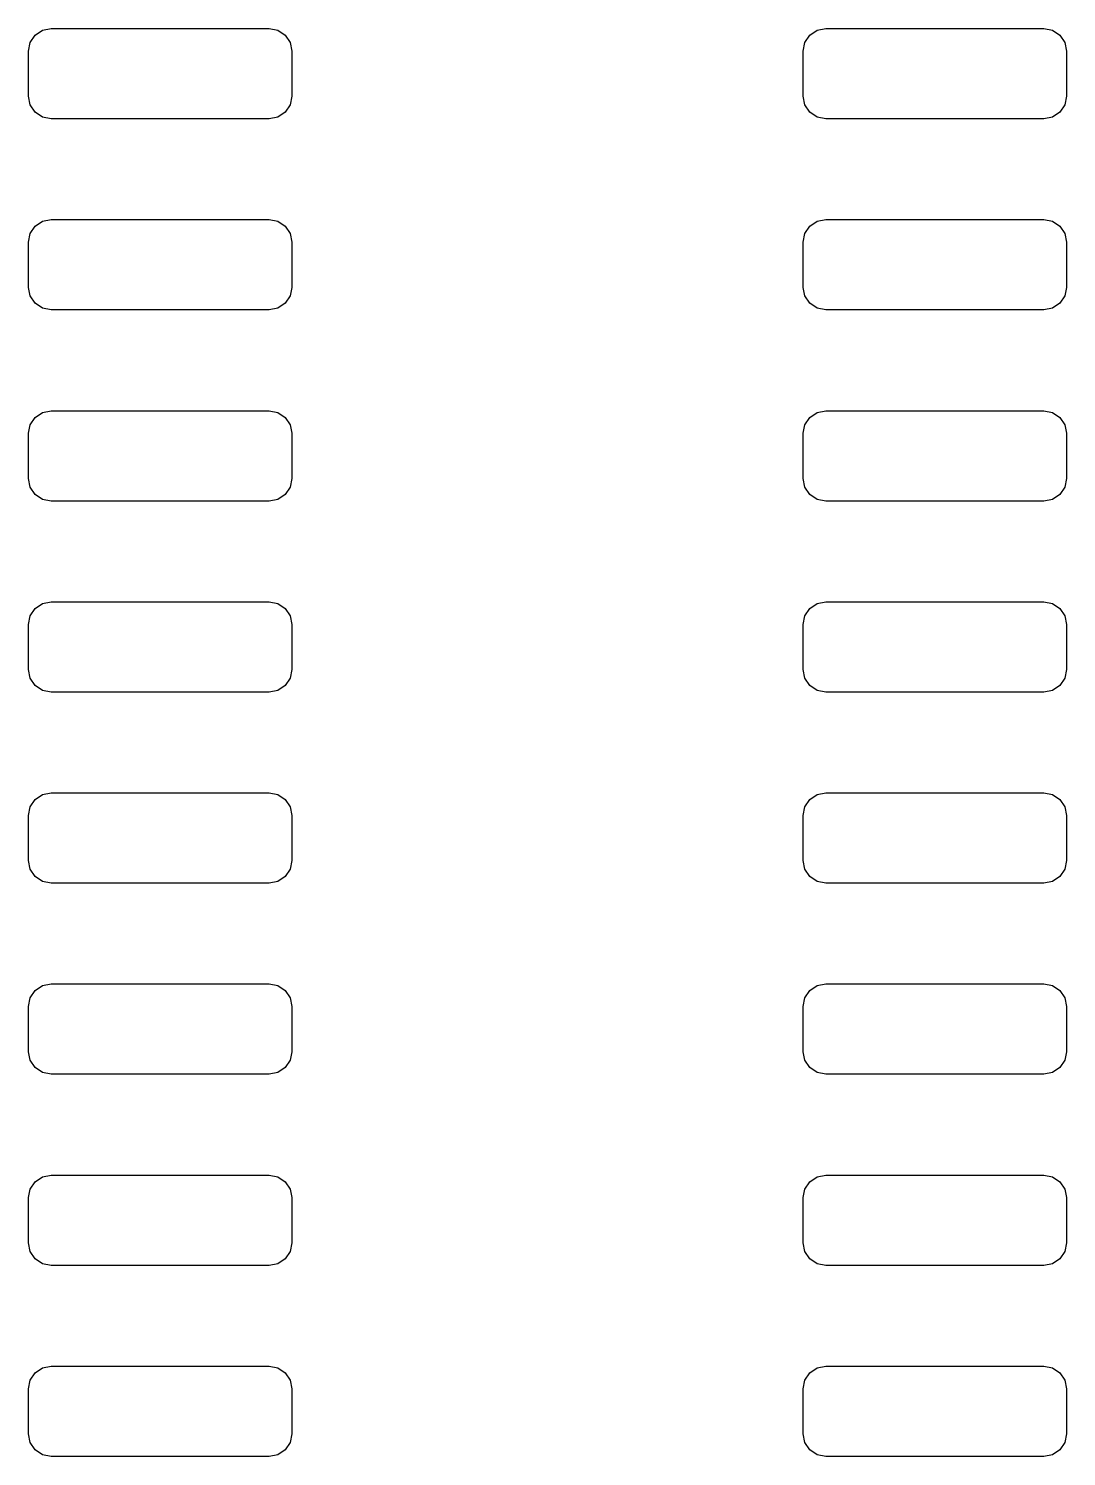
# Model space of a CAD drawing. Extents: x 119 to 479, y -311 to -51.
# Drawn here: x 278.25 to 285.15, y -124.55 to -115.06 of the extents above; entities that cross this region are included whole.
import ezdxf

# ---------------------------------------------------------------- set-up
doc = ezdxf.new("R2010")
doc.units = 0
doc.layers.add('BLACK', color=7, linetype='CONTINUOUS')

msp = doc.modelspace()

# ---------------------------------------------------------------- linework, layer by layer
at = {"layer": 'BLACK', "linetype": 'CONTINUOUS'}
for p, q in [((278.261, -115.148), (278.294, -115.099)), ((278.294, -115.099), (278.343, -115.066)), ((278.343, -115.066), (278.4, -115.055)), ((278.4, -115.055), (279.85, -115.055)), ((279.85, -115.055), (279.907, -115.066)), ((279.907, -115.066), (279.956, -115.099)), ((279.956, -115.099), (279.989, -115.148)), ((283.411, -115.148), (283.444, -115.099)), ((283.444, -115.099), (283.493, -115.066)), ((283.493, -115.066), (283.55, -115.055)), ((283.55, -115.055), (285, -115.055)), ((285, -115.055), (285.057, -115.066)), ((285.057, -115.066), (285.106, -115.099)), ((285.106, -115.099), (285.139, -115.148)), ((278.25, -115.205), (278.261, -115.148)), ((278.25, -115.505), (278.25, -115.205)), ((279.989, -115.148), (280, -115.205)), ((280, -115.205), (280, -115.505)), ((283.4, -115.205), (283.411, -115.148)), ((283.4, -115.505), (283.4, -115.205)), ((285.139, -115.148), (285.15, -115.205)), ((285.15, -115.205), (285.15, -115.505)), ((278.261, -115.562), (278.25, -115.505)), ((278.294, -115.611), (278.261, -115.562)), ((279.989, -115.562), (279.956, -115.611)), ((280, -115.505), (279.989, -115.562)), ((283.411, -115.562), (283.4, -115.505)), ((283.444, -115.611), (283.411, -115.562)), ((285.139, -115.562), (285.106, -115.611)), ((285.15, -115.505), (285.139, -115.562)), ((278.343, -115.644), (278.294, -115.611)), ((278.4, -115.655), (278.343, -115.644)), ((279.85, -115.655), (278.4, -115.655)), ((279.907, -115.644), (279.85, -115.655)), ((279.956, -115.611), (279.907, -115.644)), ((283.493, -115.644), (283.444, -115.611)), ((283.55, -115.655), (283.493, -115.644)), ((285, -115.655), (283.55, -115.655)), ((285.057, -115.644), (285, -115.655)), ((285.106, -115.611), (285.057, -115.644)), ((278.294, -116.369), (278.343, -116.336)), ((278.343, -116.336), (278.4, -116.325)), ((278.4, -116.325), (279.85, -116.325)), ((279.85, -116.325), (279.907, -116.336)), ((279.907, -116.336), (279.956, -116.369)), ((283.444, -116.369), (283.493, -116.336)), ((283.493, -116.336), (283.55, -116.325)), ((283.55, -116.325), (285, -116.325)), ((285, -116.325), (285.057, -116.336)), ((285.057, -116.336), (285.106, -116.369)), ((278.25, -116.475), (278.261, -116.418)), ((278.261, -116.418), (278.294, -116.369)), ((279.956, -116.369), (279.989, -116.418)), ((279.989, -116.418), (280, -116.475)), ((283.4, -116.475), (283.411, -116.418)), ((283.411, -116.418), (283.444, -116.369)), ((285.106, -116.369), (285.139, -116.418)), ((285.139, -116.418), (285.15, -116.475)), ((278.25, -116.775), (278.25, -116.475)), ((280, -116.475), (280, -116.775)), ((283.4, -116.775), (283.4, -116.475)), ((285.15, -116.475), (285.15, -116.775)), ((278.261, -116.832), (278.25, -116.775)), ((280, -116.775), (279.989, -116.832)), ((283.411, -116.832), (283.4, -116.775)), ((285.15, -116.775), (285.139, -116.832)), ((278.294, -116.881), (278.261, -116.832)), ((278.343, -116.914), (278.294, -116.881)), ((278.4, -116.925), (278.343, -116.914)), ((279.907, -116.914), (279.85, -116.925)), ((279.956, -116.881), (279.907, -116.914)), ((279.989, -116.832), (279.956, -116.881)), ((283.444, -116.881), (283.411, -116.832)), ((283.493, -116.914), (283.444, -116.881)), ((283.55, -116.925), (283.493, -116.914)), ((285.057, -116.914), (285, -116.925)), ((285.106, -116.881), (285.057, -116.914)), ((285.139, -116.832), (285.106, -116.881)), ((279.85, -116.925), (278.4, -116.925)), ((285, -116.925), (283.55, -116.925)), ((278.261, -117.688), (278.294, -117.639)), ((278.294, -117.639), (278.343, -117.606)), ((278.343, -117.606), (278.4, -117.595)), ((278.4, -117.595), (279.85, -117.595)), ((279.85, -117.595), (279.907, -117.606)), ((279.907, -117.606), (279.956, -117.639)), ((279.956, -117.639), (279.989, -117.688)), ((283.411, -117.688), (283.444, -117.639)), ((283.444, -117.639), (283.493, -117.606)), ((283.493, -117.606), (283.55, -117.595)), ((283.55, -117.595), (285, -117.595)), ((285, -117.595), (285.057, -117.606)), ((285.057, -117.606), (285.106, -117.639)), ((285.106, -117.639), (285.139, -117.688)), ((278.25, -117.745), (278.261, -117.688)), ((278.25, -118.045), (278.25, -117.745)), ((279.989, -117.688), (280, -117.745)), ((280, -117.745), (280, -118.045)), ((283.4, -117.745), (283.411, -117.688)), ((283.4, -118.045), (283.4, -117.745)), ((285.139, -117.688), (285.15, -117.745)), ((285.15, -117.745), (285.15, -118.045)), ((278.261, -118.102), (278.25, -118.045)), ((280, -118.045), (279.989, -118.102)), ((283.411, -118.102), (283.4, -118.045)), ((285.15, -118.045), (285.139, -118.102)), ((278.294, -118.151), (278.261, -118.102)), ((279.989, -118.102), (279.956, -118.151)), ((283.444, -118.151), (283.411, -118.102)), ((285.139, -118.102), (285.106, -118.151)), ((278.343, -118.184), (278.294, -118.151)), ((278.4, -118.195), (278.343, -118.184)), ((279.85, -118.195), (278.4, -118.195)), ((279.907, -118.184), (279.85, -118.195)), ((279.956, -118.151), (279.907, -118.184)), ((283.493, -118.184), (283.444, -118.151)), ((283.55, -118.195), (283.493, -118.184)), ((285, -118.195), (283.55, -118.195)), ((285.057, -118.184), (285, -118.195)), ((285.106, -118.151), (285.057, -118.184)), ((278.261, -118.958), (278.294, -118.909)), ((278.294, -118.909), (278.343, -118.876)), ((278.343, -118.876), (278.4, -118.865)), ((278.4, -118.865), (279.85, -118.865)), ((279.85, -118.865), (279.907, -118.876)), ((279.907, -118.876), (279.956, -118.909)), ((279.956, -118.909), (279.989, -118.958)), ((283.411, -118.958), (283.444, -118.909)), ((283.444, -118.909), (283.493, -118.876)), ((283.493, -118.876), (283.55, -118.865)), ((283.55, -118.865), (285, -118.865)), ((285, -118.865), (285.057, -118.876)), ((285.057, -118.876), (285.106, -118.909)), ((285.106, -118.909), (285.139, -118.958)), ((278.25, -119.015), (278.261, -118.958)), ((279.989, -118.958), (280, -119.015)), ((283.4, -119.015), (283.411, -118.958)), ((285.139, -118.958), (285.15, -119.015)), ((278.25, -119.315), (278.25, -119.015)), ((280, -119.015), (280, -119.315)), ((283.4, -119.315), (283.4, -119.015)), ((285.15, -119.015), (285.15, -119.315)), ((278.261, -119.372), (278.25, -119.315)), ((278.294, -119.421), (278.261, -119.372)), ((279.989, -119.372), (279.956, -119.421)), ((280, -119.315), (279.989, -119.372)), ((283.411, -119.372), (283.4, -119.315)), ((283.444, -119.421), (283.411, -119.372)), ((285.139, -119.372), (285.106, -119.421)), ((285.15, -119.315), (285.139, -119.372)), ((278.343, -119.454), (278.294, -119.421)), ((278.4, -119.465), (278.343, -119.454)), ((279.85, -119.465), (278.4, -119.465)), ((279.907, -119.454), (279.85, -119.465)), ((279.956, -119.421), (279.907, -119.454)), ((283.493, -119.454), (283.444, -119.421)), ((283.55, -119.465), (283.493, -119.454)), ((285, -119.465), (283.55, -119.465)), ((285.057, -119.454), (285, -119.465)), ((285.106, -119.421), (285.057, -119.454)), ((278.343, -120.146), (278.4, -120.135)), ((278.4, -120.135), (279.85, -120.135)), ((279.85, -120.135), (279.907, -120.146)), ((283.493, -120.146), (283.55, -120.135)), ((283.55, -120.135), (285, -120.135)), ((285, -120.135), (285.057, -120.146)), ((278.25, -120.285), (278.261, -120.228)), ((278.261, -120.228), (278.294, -120.179)), ((278.294, -120.179), (278.343, -120.146)), ((279.907, -120.146), (279.956, -120.179)), ((279.956, -120.179), (279.989, -120.228)), ((279.989, -120.228), (280, -120.285)), ((283.4, -120.285), (283.411, -120.228)), ((283.411, -120.228), (283.444, -120.179)), ((283.444, -120.179), (283.493, -120.146)), ((285.057, -120.146), (285.106, -120.179)), ((285.106, -120.179), (285.139, -120.228)), ((285.139, -120.228), (285.15, -120.285)), ((278.25, -120.585), (278.25, -120.285)), ((280, -120.285), (280, -120.585)), ((283.4, -120.585), (283.4, -120.285)), ((285.15, -120.285), (285.15, -120.585)), ((278.261, -120.642), (278.25, -120.585)), ((280, -120.585), (279.989, -120.642)), ((283.411, -120.642), (283.4, -120.585)), ((285.15, -120.585), (285.139, -120.642)), ((278.294, -120.691), (278.261, -120.642)), ((278.343, -120.724), (278.294, -120.691)), ((279.956, -120.691), (279.907, -120.724)), ((279.989, -120.642), (279.956, -120.691)), ((283.444, -120.691), (283.411, -120.642)), ((283.493, -120.724), (283.444, -120.691)), ((285.106, -120.691), (285.057, -120.724)), ((285.139, -120.642), (285.106, -120.691)), ((278.4, -120.735), (278.343, -120.724)), ((279.85, -120.735), (278.4, -120.735)), ((279.907, -120.724), (279.85, -120.735)), ((283.55, -120.735), (283.493, -120.724)), ((285, -120.735), (283.55, -120.735)), ((285.057, -120.724), (285, -120.735)), ((278.261, -121.498), (278.294, -121.449)), ((278.294, -121.449), (278.343, -121.416)), ((278.343, -121.416), (278.4, -121.405)), ((278.4, -121.405), (279.85, -121.405)), ((279.85, -121.405), (279.907, -121.416)), ((279.907, -121.416), (279.956, -121.449)), ((279.956, -121.449), (279.989, -121.498)), ((283.411, -121.498), (283.444, -121.449)), ((283.444, -121.449), (283.493, -121.416)), ((283.493, -121.416), (283.55, -121.405)), ((283.55, -121.405), (285, -121.405)), ((285, -121.405), (285.057, -121.416)), ((285.057, -121.416), (285.106, -121.449)), ((285.106, -121.449), (285.139, -121.498)), ((278.25, -121.555), (278.261, -121.498)), ((278.25, -121.855), (278.25, -121.555)), ((279.989, -121.498), (280, -121.555)), ((280, -121.555), (280, -121.855)), ((283.4, -121.555), (283.411, -121.498)), ((283.4, -121.855), (283.4, -121.555)), ((285.139, -121.498), (285.15, -121.555)), ((285.15, -121.555), (285.15, -121.855)), ((278.261, -121.912), (278.25, -121.855)), ((278.294, -121.961), (278.261, -121.912)), ((279.989, -121.912), (279.956, -121.961)), ((280, -121.855), (279.989, -121.912)), ((283.411, -121.912), (283.4, -121.855)), ((283.444, -121.961), (283.411, -121.912)), ((285.139, -121.912), (285.106, -121.961)), ((285.15, -121.855), (285.139, -121.912)), ((278.343, -121.994), (278.294, -121.961)), ((278.4, -122.005), (278.343, -121.994)), ((279.85, -122.005), (278.4, -122.005)), ((279.907, -121.994), (279.85, -122.005)), ((279.956, -121.961), (279.907, -121.994)), ((283.493, -121.994), (283.444, -121.961)), ((283.55, -122.005), (283.493, -121.994)), ((285, -122.005), (283.55, -122.005)), ((285.057, -121.994), (285, -122.005)), ((285.106, -121.961), (285.057, -121.994)), ((278.294, -122.719), (278.343, -122.686)), ((278.343, -122.686), (278.4, -122.675)), ((278.4, -122.675), (279.85, -122.675)), ((279.85, -122.675), (279.907, -122.686)), ((279.907, -122.686), (279.956, -122.719)), ((283.444, -122.719), (283.493, -122.686)), ((283.493, -122.686), (283.55, -122.675)), ((283.55, -122.675), (285, -122.675)), ((285, -122.675), (285.057, -122.686)), ((285.057, -122.686), (285.106, -122.719)), ((278.25, -122.825), (278.261, -122.768)), ((278.261, -122.768), (278.294, -122.719)), ((279.956, -122.719), (279.989, -122.768)), ((279.989, -122.768), (280, -122.825)), ((283.4, -122.825), (283.411, -122.768)), ((283.411, -122.768), (283.444, -122.719)), ((285.106, -122.719), (285.139, -122.768)), ((285.139, -122.768), (285.15, -122.825)), ((278.25, -123.125), (278.25, -122.825)), ((280, -122.825), (280, -123.125)), ((283.4, -123.125), (283.4, -122.825)), ((285.15, -122.825), (285.15, -123.125)), ((278.261, -123.182), (278.25, -123.125)), ((280, -123.125), (279.989, -123.182)), ((283.411, -123.182), (283.4, -123.125)), ((285.15, -123.125), (285.139, -123.182)), ((278.294, -123.231), (278.261, -123.182)), ((278.343, -123.264), (278.294, -123.231)), ((278.4, -123.275), (278.343, -123.264)), ((279.85, -123.275), (278.4, -123.275)), ((279.907, -123.264), (279.85, -123.275)), ((279.956, -123.231), (279.907, -123.264)), ((279.989, -123.182), (279.956, -123.231)), ((283.444, -123.231), (283.411, -123.182)), ((283.493, -123.264), (283.444, -123.231)), ((283.55, -123.275), (283.493, -123.264)), ((285, -123.275), (283.55, -123.275)), ((285.057, -123.264), (285, -123.275)), ((285.106, -123.231), (285.057, -123.264)), ((285.139, -123.182), (285.106, -123.231)), ((278.261, -124.038), (278.294, -123.989)), ((278.294, -123.989), (278.343, -123.956)), ((278.343, -123.956), (278.4, -123.945)), ((278.4, -123.945), (279.85, -123.945)), ((279.85, -123.945), (279.907, -123.956)), ((279.907, -123.956), (279.956, -123.989)), ((279.956, -123.989), (279.989, -124.038)), ((283.411, -124.038), (283.444, -123.989)), ((283.444, -123.989), (283.493, -123.956)), ((283.493, -123.956), (283.55, -123.945)), ((283.55, -123.945), (285, -123.945)), ((285, -123.945), (285.057, -123.956)), ((285.057, -123.956), (285.106, -123.989)), ((285.106, -123.989), (285.139, -124.038)), ((278.25, -124.095), (278.261, -124.038)), ((278.25, -124.395), (278.25, -124.095)), ((279.989, -124.038), (280, -124.095)), ((280, -124.095), (280, -124.395)), ((283.4, -124.095), (283.411, -124.038)), ((283.4, -124.395), (283.4, -124.095)), ((285.139, -124.038), (285.15, -124.095)), ((285.15, -124.095), (285.15, -124.395)), ((278.261, -124.452), (278.25, -124.395)), ((280, -124.395), (279.989, -124.452)), ((283.411, -124.452), (283.4, -124.395)), ((285.15, -124.395), (285.139, -124.452)), ((278.294, -124.501), (278.261, -124.452)), ((278.343, -124.534), (278.294, -124.501)), ((279.956, -124.501), (279.907, -124.534)), ((279.989, -124.452), (279.956, -124.501)), ((283.444, -124.501), (283.411, -124.452)), ((283.493, -124.534), (283.444, -124.501)), ((285.106, -124.501), (285.057, -124.534)), ((285.139, -124.452), (285.106, -124.501)), ((278.4, -124.545), (278.343, -124.534)), ((279.85, -124.545), (278.4, -124.545)), ((279.907, -124.534), (279.85, -124.545)), ((283.55, -124.545), (283.493, -124.534)), ((285, -124.545), (283.55, -124.545)), ((285.057, -124.534), (285, -124.545))]:
    msp.add_line(p, q, dxfattribs=at)

doc.saveas('drawing.dxf')
